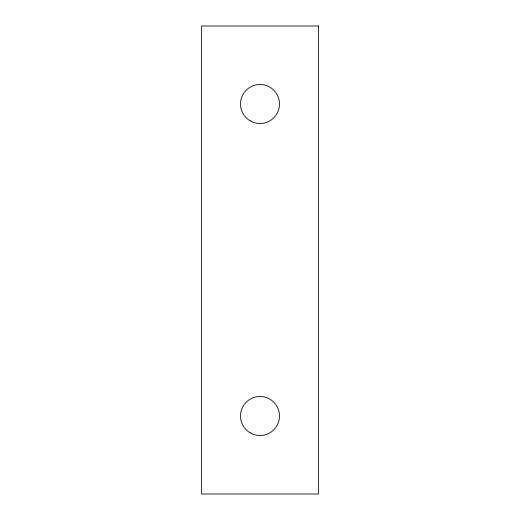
<?xml version="1.0" encoding="UTF-8"?>
<svg xmlns="http://www.w3.org/2000/svg" width="520" height="520" viewBox="0 0 520 520"><rect width="100%" height="100%" fill="white"/><g stroke="black" fill="none" stroke-linecap="round" stroke-linejoin="round"><path stroke-width="0.78" d="M318.5 26L201.5 26L201.5 494L318.5 494L318.5 26M250.25 120.887A19.5 19.5 0 0 0 279.5 104A19.5 19.5 0 0 0 250.25 87.113A19.5 19.5 0 0 0 250.25 120.887M250.25 432.887A19.5 19.5 0 0 0 279.5 416A19.5 19.5 0 0 0 250.25 399.113A19.5 19.5 0 0 0 250.25 432.887"/></g></svg>
